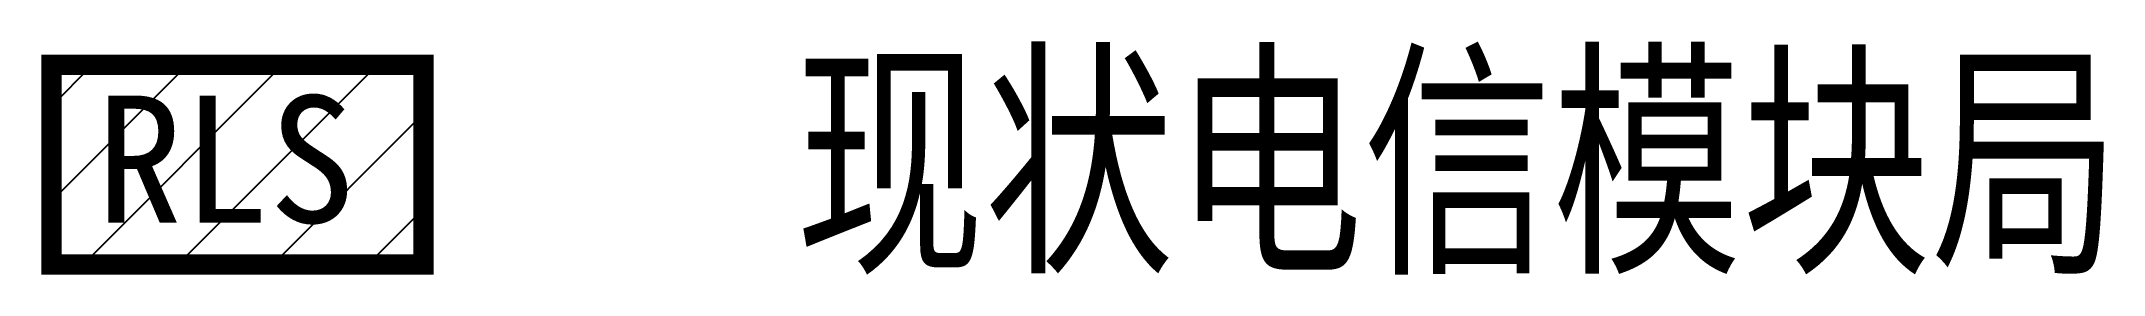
# Model space of a CAD drawing. Header units: millimetres. Extents: x -0.2 to 38.8, y -0.2 to 4.2.
import ezdxf

# ---------------------------------------------------------------- set-up
doc = ezdxf.new("R2010")
doc.units = ezdxf.units.MM
doc.linetypes.add('CONTINOUS', pattern=[0])
doc.layers.add('设施图块', color=7, linetype='Continuous')
doc.styles.add('HT', font='SIMHEI.TTF')
doc.styles.add('设施块标注', font='SIMFANG.TTF', dxfattribs={"width": 0.75})

msp = doc.modelspace()

# ---------------------------------------------------------------- hatches: boundary and pattern name
at = {"layer": '设施图块'}
h = msp.add_hatch(dxfattribs=at)
h.set_pattern_fill('ANSI31', color=8, scale=0.4, style=0)
h.set_pattern_definition([(45, (-60021.1876, -20375.751), (-0.898025612, 0.898025612), [])])
h.paths.add_polyline_path([(7.041, 3.774), (5.281, 2.209), (1.76, 2.209), (0, 3.774), (0, 0), (7.041, 0)])
h.paths.add_polyline_path([(5.281, 2.209), (7.041, 3.774), (0, 3.774), (1.76, 2.209)])

# ---------------------------------------------------------------- linework, layer by layer
at = {"layer": '设施图块', "color": 1, "const_width": 0.384}
msp.add_lwpolyline([(0, 0), (7.041, 0), (7.041, 3.774), (0, 3.774)], close=True, dxfattribs=at)

# ---------------------------------------------------------------- texts
at = {"layer": '设施图块', "color": 7, "style": 'HT'}
msp.add_text('RLS', height=2.4, dxfattribs=at).set_placement((0.847, 0.792))
at = {"layer": '设施图块', "linetype": 'CONTINOUS', "style": '设施块标注', "width": 0.75}
msp.add_attdef('现状电信模块局', (14.07, 0.203), '现状电信模块局', height=3.5, dxfattribs=at)

doc.saveas('drawing.dxf')
